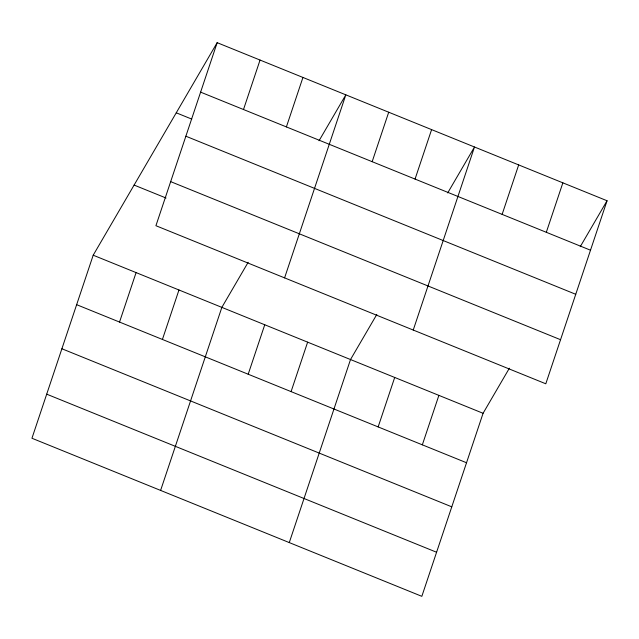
<?xml version="1.0" encoding="UTF-8"?>
<svg xmlns="http://www.w3.org/2000/svg" width="639" height="639" viewBox="0 0 639 639"><rect width="100%" height="100%" fill="white"/><g stroke="black" fill="none" stroke-linecap="round" stroke-linejoin="round"><path stroke-width="0.96" d="M217.164 42.669L155.924 225.711L545.802 383.791L607.05 200.75L217.164 42.669L93.198 255.209L31.95 438.25L421.836 596.331L483.076 413.289L509.379 368.2M119.533 322.064L136.083 272.597M162.418 339.453L178.968 289.986M243.499 109.525L260.049 60.058M160.613 490.417L221.853 307.375L248.156 262.286M286.392 126.913L302.942 77.447M248.196 374.23L264.746 324.764M284.587 277.877L345.827 94.836L319.037 140.764M291.08 391.619L307.631 342.153M372.162 161.691L388.712 112.224M289.275 542.583L350.515 359.541L376.818 314.452M415.054 179.08L431.605 129.613M378.152 426.924L394.702 377.457M413.241 330.043L474.489 147.002L447.699 192.93M422.339 444.84L438.889 395.373M502.126 214.384L518.676 164.918M546.313 232.292L562.863 182.834M580.26 246.67L607.05 200.75M200.614 92.136L590.5 250.208M176.252 112.807L191.764 119.102M185.869 136.211L575.747 294.291M170.669 181.628L560.555 339.708M134.102 185.07L166.044 198.018M93.198 255.209L483.076 413.289M76.648 304.675L466.526 462.748M61.895 348.758L451.781 506.831M46.703 394.167L436.581 552.248"/></g></svg>
